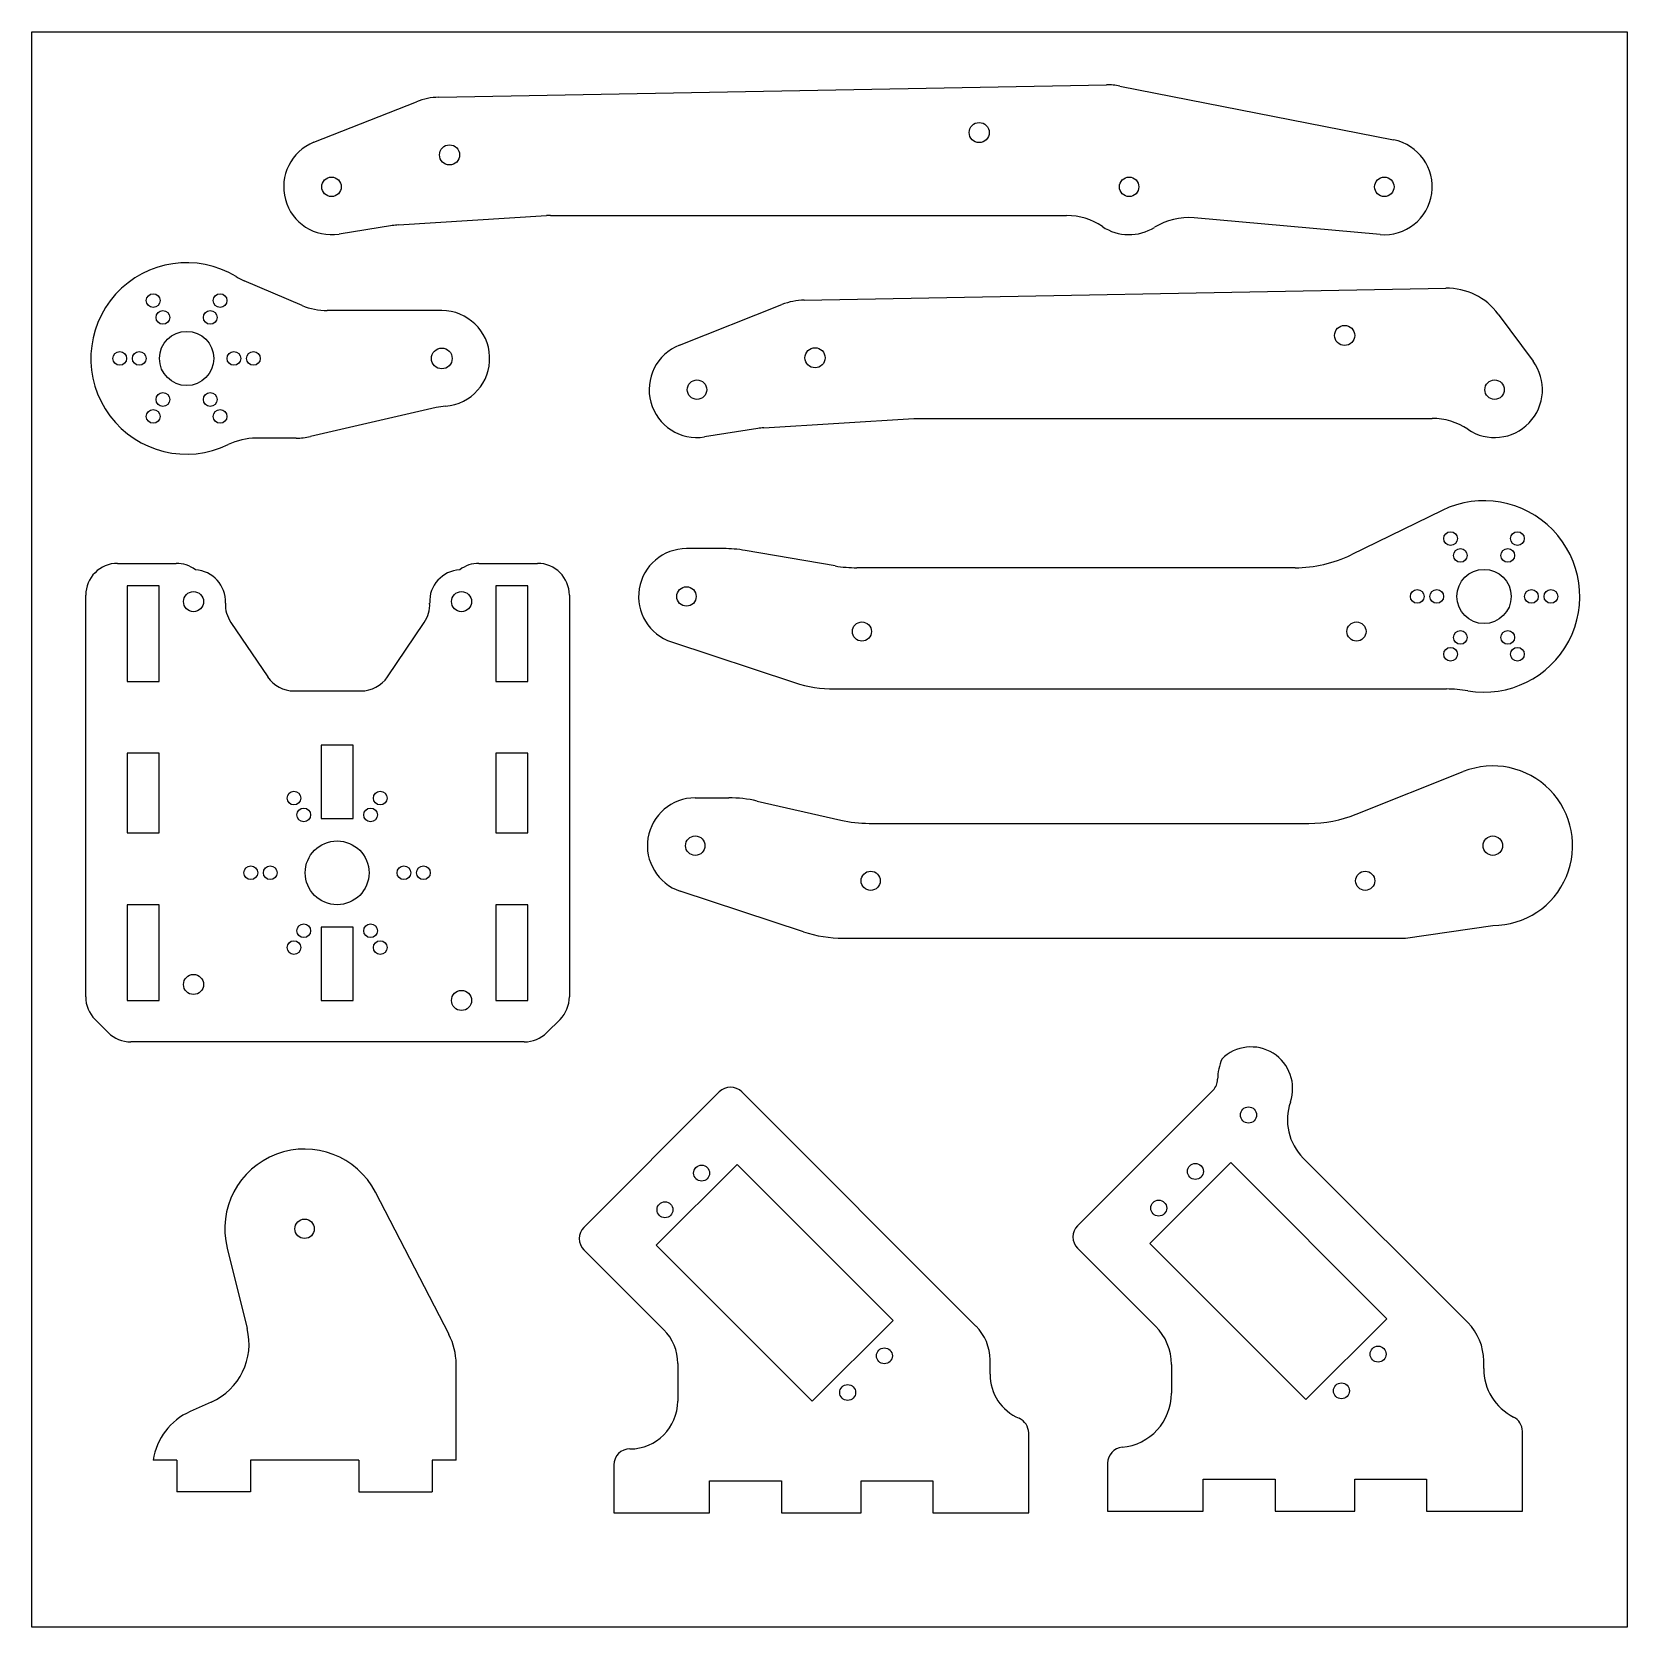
# Model space of a CAD drawing. Header units: millimetres. Extents: x -65 to 235, y -143 to 157.
import ezdxf

# ---------------------------------------------------------------- set-up
doc = ezdxf.new("R2010")
doc.units = ezdxf.units.MM

msp = doc.modelspace()

# ---------------------------------------------------------------- linework, layer by layer
at = {"color": 7, "linetype": 'Continuous', "lineweight": 25}
for p, q in [((11.79, 144.58), (137.34, 146.92)), ((139.88, 146.7), (191.36, 136.58)), ((-11.69, 136.11), (7.6, 143.75)), ((3.06, 120.45), (-6.96, 118.86)), ((4.2, 120.58), (32.05, 122.32)), ((32.8, 122.34), (129.87, 122.34)), ((188.82, 118.78), (153.83, 121.9)), ((-13.9, 105.42), (-24.81, 110.08)), ((80.52, 106.43), (201.16, 108.67)), ((57.04, 97.95), (76.33, 105.59)), ((12.36, 104.46), (-9.18, 104.46)), ((211.03, 103.81), (217.59, 94.94)), ((11.31, 86.22), (-12.36, 80.76)), ((72.92, 82.42), (101.15, 84.19)), ((101.15, 84.19), (198.59, 84.19)), ((71.78, 82.3), (61.77, 80.7)), ((-15.05, 80.46), (-22.56, 80.46)), ((200.48, 66.88), (183.35, 58.53)), ((65.33, 59.7), (58.37, 59.7)), ((86.35, 56.45), (69.38, 59.36)), ((-48.61, 56.93), (-37.6, 56.93)), ((19.35, 56.93), (30.35, 56.93)), ((172.83, 56.1), (90.41, 56.1)), ((-40.81, 52.73), (-46.81, 52.73)), ((-46.81, 52.73), (-46.81, 34.73)), ((-40.81, 34.73), (-40.81, 52.73)), ((28.55, 52.73), (22.55, 52.73)), ((22.55, 52.73), (22.55, 34.73)), ((28.55, 34.73), (28.55, 52.73)), ((-54.61, -24.59), (-54.61, 50.93)), ((36.35, 50.93), (36.35, -24.59)), ((-27.31, 45.82), (-20.39, 35.57)), ((2.14, 35.57), (9.06, 45.82)), ((55.55, 42.16), (78.7, 34.51)), ((-46.81, 34.73), (-40.81, 34.73)), ((22.55, 34.73), (28.55, 34.73)), ((86.23, 33.3), (201.29, 33.3)), ((-15.42, 32.93), (-2.84, 32.93)), ((-46.81, 21.23), (-46.81, 6.23)), ((-40.81, 21.23), (-46.81, 21.23)), ((-40.81, 6.23), (-40.81, 21.23)), ((-4.33, 22.73), (-10.33, 22.73)), ((-10.33, 22.73), (-10.33, 8.93)), ((-4.33, 8.93), (-4.33, 22.73)), ((28.55, 21.23), (22.55, 21.23)), ((22.55, 21.23), (22.55, 6.23)), ((28.55, 6.23), (28.55, 21.23)), ((184.29, 9.73), (204.47, 17.77)), ((60.02, 12.83), (66.31, 12.83)), ((71.66, 12.23), (87.38, 8.63)), ((-46.81, 6.23), (-40.81, 6.23)), ((-10.33, 8.93), (-4.33, 8.93)), ((22.55, 6.23), (28.55, 6.23)), ((92.72, 8.03), (175.41, 8.03)), ((80.35, -12.36), (57.2, -4.72)), ((-40.81, -7.27), (-46.81, -7.27)), ((-46.81, -7.27), (-46.81, -25.27)), ((-40.81, -25.27), (-40.81, -7.27)), ((28.55, -7.27), (22.55, -7.27)), ((22.55, -7.27), (22.55, -25.27)), ((28.55, -25.27), (28.55, -7.27)), ((-10.33, -11.47), (-10.33, -25.27)), ((-4.33, -11.47), (-10.33, -11.47)), ((-4.33, -25.27), (-4.33, -11.47)), ((193.61, -13.57), (210.02, -11.17)), ((87.88, -13.57), (193.61, -13.57)), ((-46.81, -25.27), (-40.81, -25.27)), ((-10.33, -25.27), (-4.33, -25.27)), ((22.55, -25.27), (28.55, -25.27)), ((-50.37, -31.32), (-52.85, -28.83)), ((34.59, -28.83), (32.11, -31.32)), ((27.87, -33.07), (-46.12, -33.07)), ((64.55, -42.49), (39.09, -67.95)), ((112.82, -86.53), (68.79, -42.49)), ((157.39, -42.18), (131.93, -67.64)), ((52.68, -71.31), (67.89, -56.1)), ((67.89, -56.1), (97.23, -85.45)), ((145.54, -70.99), (160.74, -55.78)), ((160.74, -55.78), (190.08, -85.13)), ((205.31, -85.86), (174.37, -54.92)), ((13.72, -88.12), (-0.12, -61.34)), ((-28, -71.84), (-24.24, -86.96)), ((82.03, -100.65), (52.68, -71.31)), ((131.93, -71.88), (146.59, -86.53)), ((174.88, -100.33), (145.54, -70.99)), ((39.09, -72.19), (54.1, -87.19)), ((97.23, -85.45), (82.03, -100.65)), ((190.08, -85.13), (174.88, -100.33)), ((115.46, -95.59), (115.46, -92.89)), ((15.05, -111.71), (15.05, -93.62)), ((56.73, -93.56), (56.73, -100.62)), ((149.57, -93.74), (149.57, -99.16)), ((208.3, -94.51), (208.3, -93.08)), ((-30.99, -100.81), (-34.99, -102.6)), ((122.73, -121.62), (122.73, -106.62)), ((215.57, -121.3), (215.57, -106.3)), ((-37.45, -111.71), (-41.95, -111.71)), ((-37.45, -111.71), (-37.45, -117.71)), ((-3.25, -111.71), (-23.65, -111.71)), ((-23.65, -111.71), (-23.65, -117.71)), ((-3.25, -111.71), (-3.25, -117.71)), ((15.05, -111.71), (10.55, -111.71)), ((10.55, -111.71), (10.55, -117.71)), ((44.73, -112.62), (44.73, -121.62)), ((137.57, -112.3), (137.57, -121.3)), ((62.73, -115.62), (76.23, -115.62)), ((62.73, -121.62), (62.73, -115.62)), ((76.23, -115.62), (76.23, -121.62)), ((91.23, -115.62), (104.73, -115.62)), ((91.23, -121.62), (91.23, -115.62)), ((104.73, -115.62), (104.73, -121.62)), ((155.57, -115.3), (169.07, -115.3)), ((155.57, -121.3), (155.57, -115.3)), ((169.07, -115.3), (169.07, -121.3)), ((184.07, -115.3), (197.57, -115.3)), ((184.07, -121.3), (184.07, -115.3)), ((197.57, -115.3), (197.57, -121.3)), ((-23.65, -117.71), (-37.45, -117.71)), ((-3.25, -117.71), (10.55, -117.71)), ((44.73, -121.62), (62.73, -121.62)), ((76.23, -121.62), (91.23, -121.62)), ((104.73, -121.62), (122.73, -121.62)), ((137.57, -121.3), (155.57, -121.3)), ((169.07, -121.3), (184.07, -121.3)), ((197.57, -121.3), (215.57, -121.3))]:
    msp.add_line(p, q, dxfattribs=at)
msp.add_lwpolyline([(-64.73, 156.87), (235.27, 156.87), (235.27, -143.13), (-64.73, -143.13)], close=True)
for centre, radius in [((113.42, 137.94), 1.89), ((13.82, 133.74), 1.89), ((-8.38, 127.74), 1.83), ((141.62, 127.74), 1.83), ((189.62, 127.74), 1.83), ((-41.92, 106.34), 1.29), ((-29.35, 106.34), 1.29), ((-40.09, 103.17), 1.29), ((-31.18, 103.17), 1.29), ((-35.64, 95.46), 5.1), ((182.15, 99.79), 1.89), ((-48.21, 95.46), 1.29), ((-44.55, 95.46), 1.29), ((-26.73, 95.46), 1.29), ((-23.07, 95.46), 1.29), ((12.36, 95.46), 1.95), ((82.55, 95.59), 1.89), ((60.35, 89.59), 1.83), ((210.35, 89.59), 1.83), ((-40.09, 87.74), 1.29), ((-31.18, 87.74), 1.29), ((-41.92, 84.57), 1.29), ((-29.35, 84.57), 1.29), ((202.08, 61.59), 1.29), ((214.65, 61.59), 1.29), ((203.91, 58.42), 1.29), ((212.82, 58.42), 1.29), ((208.37, 50.7), 5.1), ((-34.33, 49.73), 1.89), ((16.07, 49.73), 1.89), ((58.37, 50.7), 1.83), ((195.8, 50.7), 1.29), ((199.46, 50.7), 1.29), ((217.28, 50.7), 1.29), ((220.94, 50.7), 1.29), ((91.37, 44.1), 1.8), ((184.37, 44.1), 1.8), ((203.91, 42.99), 1.29), ((212.82, 42.99), 1.29), ((202.08, 39.82), 1.29), ((214.65, 39.82), 1.29), ((-15.44, 12.78), 1.29), ((0.79, 12.78), 1.29), ((-13.61, 9.61), 1.29), ((-1.04, 9.61), 1.29), ((-7.33, -1.27), 6), ((60.02, 3.83), 1.83), ((210.02, 3.83), 1.83), ((-23.56, -1.27), 1.29), ((-19.9, -1.27), 1.29), ((5.24, -1.27), 1.29), ((8.9, -1.27), 1.29), ((93.02, -2.77), 1.8), ((186.02, -2.77), 1.8), ((-13.61, -12.16), 1.29), ((-1.04, -12.16), 1.29), ((-15.44, -15.33), 1.29), ((0.79, -15.33), 1.29), ((-34.33, -22.27), 1.89), ((16.07, -25.27), 1.89), ((164.07, -46.82), 1.52), ((61.22, -57.75), 1.5), ((154.08, -57.43), 1.5), ((147.18, -64.32), 1.5), ((54.33, -64.64), 1.5), ((-13.45, -68.22), 1.83), ((95.59, -92.11), 1.5), ((188.44, -91.79), 1.5), ((88.69, -99.01), 1.5), ((181.55, -98.69), 1.5)]:
    msp.add_circle(centre, radius, dxfattribs=at)
for centre, radius, start, end in [((12.02, 132.59), 12, 91.0658, 111.585), ((137.56, 134.92), 12, 78.8763, 91.0658), ((-8.38, 127.74), 9, 111.585, 279.0611), ((189.62, 127.74), 9, 264.9079, 78.8763), ((4.94, 108.6), 12, 93.5763, 99.0611), ((32.8, 110.34), 12, 90, 93.5763), ((129.87, 110.34), 12, 55.9523, 90), ((141.62, 127.74), 9, 235.9523, 302.0514), ((152.77, 109.95), 12, 84.9079, 122.0514), ((-35.64, 95.46), 18, 58.7987, 295.8419), ((-20.1, 121.12), 12, 238.7987, 246.8755), ((201.38, 96.67), 12, 36.47, 91.0658), ((-9.18, 116.46), 12, 246.8755, 270), ((80.74, 94.43), 12, 91.0658, 111.585), ((12.36, 95.46), 9, 274.4897, 90), ((60.35, 89.59), 9, 111.585, 279.0611), ((210.35, 89.59), 9, 235.9523, 36.47), ((14.01, 74.52), 12, 94.4897, 102.9705), ((198.59, 72.19), 12, 55.9523, 90), ((73.67, 70.44), 12, 93.5763, 99.0611), ((-22.56, 68.46), 12, 90, 115.8419), ((-15.05, 92.46), 12, 270, 282.9705), ((208.37, 50.7), 18, 260.3037, 115.9892), ((58.37, 50.7), 9, 90, 251.7321), ((65.33, 35.7), 24, 80.2724, 90), ((172.83, 80.1), 24, 270, 295.9892), ((-48.61, 50.93), 6, 90, 180), ((-37.6, 50.93), 6, 52.9802, 90), ((-34.33, 49.73), 6, 357.3917, 86.7862), ((16.07, 49.73), 6, 93.2138, 182.6083), ((19.35, 50.93), 6, 90, 127.0198), ((30.35, 50.93), 6, 0, 90), ((90.41, 80.1), 24, 260.2724, 270), ((-22.34, 49.18), 6, 177.3917, 214.0193), ((4.08, 49.18), 6, 325.9807, 2.6083), ((-15.42, 38.93), 6, 214.0193, 270), ((-2.84, 38.93), 6, 270, 325.9807), ((86.23, 57.3), 24, 251.7321, 270), ((201.29, 9.3), 24, 80.3037, 90), ((210.02, 3.83), 15, 270, 111.7114), ((60.02, 3.83), 9, 90, 251.7321), ((66.31, -11.17), 24, 77.125, 90), ((175.41, 32.03), 24, 270, 291.7114), ((92.72, 32.03), 24, 257.125, 270), ((87.88, 10.43), 24, 251.7321, 270), ((-48.61, -24.59), 6, 180, 225), ((30.35, -24.59), 6, 315, 0), ((-46.12, -27.07), 6, 225, 270), ((27.87, -27.07), 6, 270, 315), ((164.57, -41.82), 7.8, 340.9108, 135), ((168.47, -40.24), 10.2, 157.297, 179.211), ((66.67, -44.61), 3, 45, 135), ((155.27, -40.06), 3, 315, 359.211), ((181.58, -47.71), 10.2, 160.9108, 225), ((-13.45, -68.22), 15, 27.3231, 193.9637), ((41.21, -70.07), 3, 135, 225), ((134.06, -69.76), 3, 135, 225), ((-35.89, -89.86), 12, 294.0829, 13.9637), ((106.46, -92.89), 9, 0, 45), ((139.37, -93.74), 10.2, 0, 45), ((198.1, -93.08), 10.2, 360, 45), ((3.05, -93.62), 12, 0, 27.3231), ((47.73, -93.56), 9, 0, 45), ((124.46, -95.59), 9, 180, 246.7941), ((218.5, -94.51), 10.2, 180, 243.3125), ((47.73, -100.62), 9, 270, 0), ((139.37, -99.16), 10.2, 275.2159, 0), ((-30.09, -113.55), 12, 114.0829, 171.1592), ((119.73, -106.62), 3, 0, 66.7941), ((212.57, -106.3), 3, 0, 63.3125), ((47.73, -112.62), 3, 90, 180), ((140.57, -112.3), 3, 95.2159, 180)]:
    msp.add_arc(centre, radius, start, end, dxfattribs=at)

doc.saveas('drawing.dxf')
